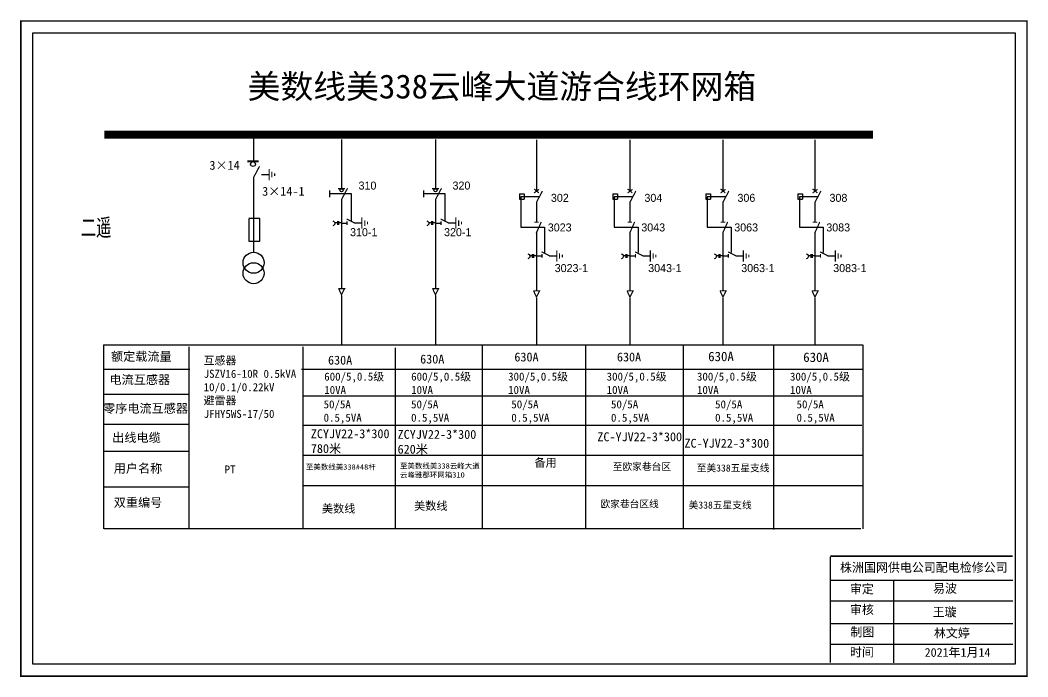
# Model space of a CAD drawing. Extents: x -188 to 220, y -170 to 97.
# Drawn here: x -187.6 to -61.9, y -169.7 to -87.9 of the extents above; entities that cross this region are included whole.
import ezdxf

# ---------------------------------------------------------------- set-up
doc = ezdxf.new("R2010")
doc.units = 0
doc.header["$LTSCALE"] = 0.774411
doc.linetypes.add('ACAD_ISO02W100', pattern=[15, 12, -3])
doc.linetypes.add('CENTER', pattern=[50.8, 31.75, -6.35, 6.35, -6.35])
doc.layers.get('0').update_dxf_attribs({"linetype": 'CONTINUOUS'})
doc.layers.add('2', color=7, linetype='CONTINUOUS')
doc.layers.add('3', color=7, linetype='CONTINUOUS')
doc.styles.add('hztxt_txtstyle_0.00_0_0', font='simkai.ttf')
doc.styles.add('hztxt_txtstyle_1.80_0_0', font='', dxfattribs={"height": 1.8, "bigfont": 'hztxt.shx'})
doc.styles.add('hztxt_txtstyle_2.70_0_0', font='simkai.ttf', dxfattribs={"height": 2.7})
doc.styles.add('字体', font='', dxfattribs={"height": 2.5})
doc.styles.add('宋体', font='', dxfattribs={"width": 0.65})
doc.styles.get('hztxt_txtstyle_1.80_0_0').set_extended_font_data('hztxt')
doc.styles.get('字体').set_extended_font_data('SimSun')
doc.styles.get('宋体').set_extended_font_data('SimSun')

# ---------------------------------------------------------------- blocks, each defined once
blk = doc.blocks.new('JD')
for points in [[(-2, 0.2), (-2, -0.2), (2, 0.2), (2, -0.2)], [(1, -1.2), (1, -0.8), (-1, -1.2), (-1, -0.8)], [(-0.5, -1.8), (-0.5, -2.2), (0.5, -1.8), (0.5, -2.2)]]:
    blk.add_trace(points)

msp = doc.modelspace()

# ---------------------------------------------------------------- linework, layer by layer
at = {"color": 0}
for p, q in [((-158.48, -102.14, 0.01), (-158.48, -105.42, 0.01)), ((-147.5, -102.74, 0.01), (-147.5, -108.85, 0.01)), ((-135.78, -102.74, 0.01), (-135.78, -108.85, 0.01)), ((-123.19, -102.77, 0.01), (-123.19, -109.19, 0.01)), ((-111.54, -102.77, 0.01), (-111.54, -109.19, 0.01)), ((-99.94, -102.77, 0.01), (-99.94, -109.19, 0.01)), ((-88.46, -102.77, 0.01), (-88.46, -109.19, 0.01)), ((-158.47, -107.46, 0.01), (-158.47, -116.78, 0.01)), ((-157.49, -107.09, 0.01), (-156.54, -107.09, 0.01)), ((-147.5, -110.21, 0.01), (-147.5, -121.31, 0.01)), ((-135.78, -110.21, 0.01), (-135.78, -121.31, 0.01)), ((-125.32, -109.54, 0.01), (-124.72, -109.54, 0.01)), ((-125.32, -109.54, 0.01), (-125.32, -110.2, 0.01)), ((-125.32, -110.2, 0.01), (-124.72, -110.2, 0.01)), ((-124.72, -109.54, 0.01), (-124.72, -110.2, 0.01)), ((-123.19, -110.55, 0.01), (-123.19, -113.03, 0.01)), ((-113.67, -109.54, 0.01), (-113.07, -109.54, 0.01)), ((-113.67, -109.54, 0.01), (-113.67, -110.2, 0.01)), ((-113.67, -110.2, 0.01), (-113.07, -110.2, 0.01)), ((-113.07, -109.54, 0.01), (-113.07, -110.2, 0.01)), ((-111.54, -110.55, 0.01), (-111.54, -113.03, 0.01)), ((-102.07, -109.54, 0.01), (-101.47, -109.54, 0.01)), ((-102.07, -109.54, 0.01), (-102.07, -110.2, 0.01)), ((-102.07, -110.2, 0.01), (-101.47, -110.2, 0.01)), ((-101.47, -109.54, 0.01), (-101.47, -110.2, 0.01)), ((-99.94, -110.55, 0.01), (-99.94, -113.03, 0.01)), ((-90.59, -109.54, 0.01), (-89.99, -109.54, 0.01)), ((-90.59, -109.54, 0.01), (-90.59, -110.2, 0.01)), ((-90.59, -110.2, 0.01), (-89.99, -110.2, 0.01)), ((-89.99, -109.54, 0.01), (-89.99, -110.2, 0.01)), ((-88.46, -110.55, 0.01), (-88.46, -113.03, 0.01)), ((-147.5, -113.16, 0.01), (-146.81, -113.16, 0.01)), ((-145.91, -113.14, 0.01), (-144.97, -113.14, 0.01)), ((-135.78, -113.16, 0.01), (-135.09, -113.16, 0.01)), ((-134.19, -113.14, 0.01), (-133.25, -113.14, 0.01)), ((-123.19, -114.26, 0.01), (-123.19, -121.57, 0.01)), ((-111.54, -114.26, 0.01), (-111.54, -121.57, 0.01)), ((-99.94, -114.26, 0.01), (-99.94, -121.57, 0.01)), ((-88.46, -114.26, 0.01), (-88.46, -121.57, 0.01)), ((-123.19, -117.26, 0.01), (-122.5, -117.26, 0.01)), ((-121.6, -117.24, 0.01), (-120.66, -117.24, 0.01)), ((-111.54, -117.26, 0.01), (-110.84, -117.26, 0.01)), ((-109.94, -117.24, 0.01), (-109, -117.24, 0.01)), ((-99.94, -117.26, 0.01), (-99.25, -117.26, 0.01)), ((-98.34, -117.24, 0.01), (-97.4, -117.24, 0.01)), ((-88.46, -117.26, 0.01), (-87.77, -117.26, 0.01)), ((-86.87, -117.24, 0.01), (-85.93, -117.24, 0.01)), ((-166.42, -131.41, 0.01), (-177.13, -131.41, 0.01)), ((-166.47, -134.56, 0.01), (-177.17, -134.56, 0.01)), ((-166.47, -138.28, 0.01), (-177.17, -138.28, 0.01)), ((-166.51, -141.67, 0.01), (-177.21, -141.67, 0.01)), ((-166.47, -146.08, 0.01), (-177.17, -146.08, 0.01))]:
    msp.add_line(p, q, dxfattribs=at)
at = {"color": 0, "linetype": 'ACAD_ISO02W100'}
for p, q in [((-125.13, -109.88, 0.01), (-125.13, -113.69, 0.01)), ((-122.89, -109.88, 0.01), (-125.13, -109.88, 0.01)), ((-113.48, -109.88, 0.01), (-113.48, -113.69, 0.01)), ((-111.24, -109.88, 0.01), (-113.48, -109.88, 0.01)), ((-101.88, -109.88, 0.01), (-101.88, -113.69, 0.01)), ((-99.64, -109.88, 0.01), (-101.88, -109.88, 0.01)), ((-90.4, -109.88, 0.01), (-90.4, -113.69, 0.01)), ((-88.16, -109.88, 0.01), (-90.4, -109.88, 0.01)), ((-125.13, -113.69, 0.01), (-122.18, -113.69, 0.01)), ((-122.18, -113.69, 0.01), (-122.18, -116.83, 0.01)), ((-113.48, -113.69, 0.01), (-110.52, -113.69, 0.01)), ((-110.52, -113.69, 0.01), (-110.52, -116.83, 0.01)), ((-101.88, -113.69, 0.01), (-98.92, -113.69, 0.01)), ((-98.92, -113.69, 0.01), (-98.92, -116.83, 0.01)), ((-90.4, -113.69, 0.01), (-87.45, -113.69, 0.01)), ((-87.45, -113.69, 0.01), (-87.45, -116.83, 0.01))]:
    msp.add_line(p, q, dxfattribs=at)
at = {"color": 0, "linetype": 'CENTER'}
for p, q in [((-147.5, -122.21, 0.01), (-147.5, -128.35, 0.01)), ((-135.78, -122.21, 0.01), (-135.78, -128.35, 0.01)), ((-123.19, -122.55, 0.01), (-123.19, -128.31, 0.01)), ((-111.53, -122.55, 0.01), (-111.53, -128.31, 0.01)), ((-99.93, -122.55, 0.01), (-99.93, -128.31, 0.01)), ((-88.46, -122.55, 0.01), (-88.46, -128.31, 0.01))]:
    msp.add_line(p, q, dxfattribs=at)
at = {"color": 0, "linetype": 'Continuous'}
for p, q in [((-177.19, -128.33, 0.01), (-82.53, -128.33, 0.01)), ((-177.15, -151.28, 0.01), (-177.15, -128.33, 0.01)), ((-166.52, -128.58, 0.01), (-166.52, -151.27, 0.01)), ((-152.31, -128.58, 0.01), (-152.31, -151.27, 0.01)), ((-140.8, -128.73, 0.01), (-140.8, -151.26, 0.01)), ((-129.97, -128.38, 0.01), (-129.97, -151.27, 0.01)), ((-117.08, -128.38, 0.01), (-117.08, -151.27, 0.01)), ((-104.88, -128.39, 0.01), (-104.88, -151.29, 0.01)), ((-93.61, -128.47, 0.01), (-93.61, -151.36, 0.01)), ((-82.47, -128.35, 0.01), (-82.47, -151.29, 0.01)), ((-152.49, -131.4, 0.01), (-82.5, -131.4, 0.01)), ((-152.31, -134.69, 0.01), (-82.47, -134.69, 0.01)), ((-152.31, -138.37, 0.01), (-82.59, -138.37, 0.01)), ((-152.31, -142.1, 0.01), (-82.4, -142.1, 0.01)), ((-152.31, -145.9, 0.01), (-82.5, -145.9, 0.01)), ((-82.74, -151.28, 0.01), (-177.08, -151.28, 0.01)), ((-86.54, -157.68, 0.01), (-63.79, -157.68, 0.01)), ((-78.64, -157.68, 0.01), (-78.64, -168.02, 0.01)), ((-86.54, -160.27, 0.01), (-63.79, -160.27, 0.01)), ((-86.54, -163.1, 0.01), (-63.79, -163.1, 0.01)), ((-86.54, -165.69, 0.01), (-63.79, -165.69, 0.01))]:
    msp.add_line(p, q, dxfattribs=at)
at = {"color": 0, "linetype": 'Continuous', "const_width": 0.182, "elevation": 0.01}
msp.add_lwpolyline([(-187.48, -87.96), (-62, -87.96), (-62, -169.66), (-187.48, -169.66)], close=True, dxfattribs=at)
at = {"color": 0, "linetype": 'Continuous', "elevation": 0.01}
msp.add_lwpolyline([(-186, -89.43), (-63.47, -89.43), (-63.47, -168.18), (-186, -168.18)], close=True, dxfattribs=at)
at = {"color": 0, "elevation": 0.01}
for points, const_width in [([(-177.07, -102.14), (-81.23, -102.14)], 0.998), ([(-159.24, -105.47), (-157.83, -105.47)], 0.238), ([(-158.47, -107.5), (-157.72, -106.08)], 0.15), ([(-147.94, -108.87), (-147.06, -108.87)], 0.15), ([(-147.5, -110.25), (-146.75, -108.83)], 0.15), ([(-136.22, -108.87), (-135.34, -108.87)], 0.15), ([(-135.78, -110.25), (-135.03, -108.83)], 0.15), ([(-123.47, -108.91), (-122.89, -109.4)], 0.15), ([(-123.48, -109.41), (-122.87, -108.96)], 0.15), ([(-123.19, -110.59), (-122.44, -109.17)], 0.15), ([(-111.82, -109.41), (-111.21, -108.96)], 0.15), ([(-111.81, -108.91), (-111.23, -109.4)], 0.15), ([(-111.54, -110.59), (-110.79, -109.17)], 0.15), ([(-100.22, -109.41), (-99.61, -108.96)], 0.15), ([(-100.22, -108.91), (-99.63, -109.4)], 0.15), ([(-99.94, -110.59), (-99.19, -109.17)], 0.15), ([(-88.74, -108.91), (-88.15, -109.4)], 0.15), ([(-88.75, -109.41), (-88.14, -108.96)], 0.15), ([(-88.46, -110.59), (-87.71, -109.17)], 0.15), ([(-146.85, -112.66), (-145.85, -113.16)], 0.15), ([(-146.81, -112.93), (-146.81, -113.39)], 0.15), ([(-135.13, -112.66), (-134.13, -113.16)], 0.15), ([(-135.09, -112.93), (-135.09, -113.39)], 0.15), ([(-123.46, -113.06), (-122.91, -113.06)], 0.15), ([(-123.22, -114.45), (-122.59, -113.03)], 0.15), ([(-111.8, -113.06), (-111.25, -113.06)], 0.15), ([(-111.57, -114.45), (-110.94, -113.03)], 0.15), ([(-100.21, -113.06), (-99.65, -113.06)], 0.15), ([(-99.97, -114.45), (-99.34, -113.03)], 0.15), ([(-88.73, -113.06), (-88.17, -113.06)], 0.15), ([(-88.49, -114.45), (-87.86, -113.03)], 0.15), ([(-122.54, -116.76), (-121.54, -117.26)], 0.15), ([(-110.88, -116.76), (-109.88, -117.26)], 0.15), ([(-99.28, -116.76), (-98.29, -117.26)], 0.15), ([(-87.81, -116.76), (-86.81, -117.26)], 0.15), ([(-122.5, -117.03), (-122.5, -117.49)], 0.15), ([(-110.84, -117.03), (-110.84, -117.49)], 0.15), ([(-99.25, -117.03), (-99.25, -117.49)], 0.15), ([(-87.77, -117.03), (-87.77, -117.49)], 0.15), ([(-147.87, -121.34), (-147.11, -121.34), (-147.5, -122.11), (-147.86, -121.32)], 0.15), ([(-136.15, -121.34), (-135.39, -121.34), (-135.78, -122.11), (-136.14, -121.32)], 0.15), ([(-123.56, -121.62), (-122.8, -121.62), (-123.19, -122.39), (-123.55, -121.6)], 0.15), ([(-111.9, -121.62), (-111.14, -121.62), (-111.53, -122.39), (-111.89, -121.6)], 0.15), ([(-100.31, -121.62), (-99.54, -121.62), (-99.93, -122.39), (-100.3, -121.6)], 0.15), ([(-88.83, -121.62), (-88.07, -121.62), (-88.46, -122.39), (-88.82, -121.6)], 0.15)]:
    msp.add_lwpolyline(points, dxfattribs=dict(at, const_width=const_width))
for points in [[(-149.01, -109.1), (-149.01, -109.93)], [(-137.29, -109.1), (-137.29, -109.93)], [(-159.06, -112.62), (-159.06, -115.42), (-157.68, -115.42), (-157.68, -112.59), (-159.06, -112.59)], [(-148, -112.94), (-148, -113.4)], [(-147.86, -112.94), (-147.86, -113.4)], [(-136.29, -112.94), (-136.29, -113.4)], [(-136.14, -112.94), (-136.14, -113.4)], [(-148, -113.15), (-148.32, -113.15)], [(-147.5, -113.15), (-147.86, -113.15)], [(-136.29, -113.15), (-136.6, -113.15)], [(-135.78, -113.15), (-136.14, -113.15)], [(-123.7, -117.26), (-124.01, -117.26)], [(-123.7, -117.05), (-123.7, -117.5)], [(-123.56, -117.05), (-123.56, -117.5)], [(-123.19, -117.26), (-123.56, -117.26)], [(-112.04, -117.26), (-112.35, -117.26)], [(-112.04, -117.05), (-112.04, -117.5)], [(-111.9, -117.05), (-111.9, -117.5)], [(-111.54, -117.26), (-111.9, -117.26)], [(-100.44, -117.26), (-100.76, -117.26)], [(-100.44, -117.05), (-100.44, -117.5)], [(-100.3, -117.05), (-100.3, -117.5)], [(-99.94, -117.26), (-100.3, -117.26)], [(-88.96, -117.26), (-89.28, -117.26)], [(-88.96, -117.05), (-88.96, -117.5)], [(-88.82, -117.05), (-88.82, -117.5)], [(-88.46, -117.26), (-88.82, -117.26)]]:
    msp.add_lwpolyline(points, dxfattribs=at)
at = {"color": 0, "linetype": 'ACAD_ISO02W100', "elevation": 0.01}
for points in [[(-146.27, -112.92), (-146.27, -109.51), (-149.01, -109.51)], [(-134.55, -112.92), (-134.55, -109.51), (-137.29, -109.51)]]:
    msp.add_lwpolyline(points, dxfattribs=at)
at = {"color": 0, "elevation": 0.01}
for points in [[(-148.59, -112.9, -0.877934), (-148.58, -113.5)], [(-136.87, -112.9, -0.877934), (-136.86, -113.5)], [(-124.28, -117, -0.877934), (-124.27, -117.61)], [(-112.62, -117, -0.877934), (-112.61, -117.61)], [(-101.03, -117, -0.877934), (-101.01, -117.61)], [(-89.55, -117, -0.877934), (-89.54, -117.61)]]:
    msp.add_lwpolyline(points, format="xyb", dxfattribs=at)
at = {"color": 0, "linetype": 'Continuous', "const_width": 0.182, "elevation": 0.01}
msp.add_lwpolyline([(-86.54, -154.78), (-86.55, -167.98)], dxfattribs=at)
at = {"color": 0, "linetype": 'Continuous', "const_width": 0.182}
msp.add_lwpolyline([(-86.54, -154.7), (-63.79, -154.7)], dxfattribs=at)
at = {"color": 0}
for centre, radius in [((-158.53, -105.81, 0.01), 0.305), ((-147.5, -109.08, 0.01), 0.192), ((-135.78, -109.08, 0.01), 0.192)]:
    msp.add_circle(centre, radius, dxfattribs=at)
at = {"layer": '2', "color": 0}
for centre in [(-158.46, -118.11, 0.01), (-158.46, -119.42, 0.01)]:
    msp.add_circle(centre, 1.31, dxfattribs=at)

# ---------------------------------------------------------------- block references
at = {"color": 0, "xscale": 0.3494655254594932, "yscale": 0.3494655254594932, "zscale": 0.3494655254595134, "rotation": 90}
for p in [(-156.53, -107.12, 0.01), (-144.95, -113.17, 0.01), (-133.23, -113.17, 0.01), (-120.65, -117.27, 0.01), (-108.99, -117.27, 0.01), (-97.39, -117.27, 0.01), (-85.91, -117.27, 0.01)]:
    msp.add_blockref('JD', p, dxfattribs=at)

# ---------------------------------------------------------------- texts
at = {"color": 0, "linetype": 'Continuous', "style": 'hztxt_txtstyle_2.70_0_0'}
for s, p in [('3×14', (-163.97, -106.52, 0.01)), ('3×14-1', (-157.39, -109.76, 0.01))]:
    msp.add_text(s, height=1.109, dxfattribs=at).set_placement(p)
at = {"color": 0, "style": 'hztxt_txtstyle_1.80_0_0'}
for s, p in [('310', (-145.37, -108.99, 0.01)), ('320', (-133.65, -108.99, 0.01)), ('302', (-121.38, -110.52, 0.01)), ('304', (-109.72, -110.52, 0.01)), ('306', (-98.12, -110.52, 0.01)), ('308', (-86.64, -110.52, 0.01)), ('310-1', (-146.43, -114.8, 0.01)), ('320-1', (-134.71, -114.8, 0.01)), ('3023', (-121.77, -114.21, 0.01)), ('3043', (-110.11, -114.21, 0.01)), ('3063', (-98.52, -114.21, 0.01)), ('3083', (-87.04, -114.21, 0.01)), ('3023-1', (-120.91, -119.28, 0.01)), ('3043-1', (-109.25, -119.28, 0.01)), ('3063-1', (-97.65, -119.28, 0.01)), ('3083-1', (-86.18, -119.28, 0.01))]:
    msp.add_text(s, height=0.998, dxfattribs=at).set_placement(p)
at = {"color": 7, "linetype": 'Continuous', "true_color": 0xffffff, "attachment_point": 1}
for s, insert, char_height, width, style in [('美数线美338云峰大道游合线环网箱', (-159.2, -94.63, 0.01), 3, 90.5642, '字体'), ('{\\fSimSun|b0|i0|c134|p2;ZCYJV22-3*300\\P780米}', (-151.32, -138.88, 0.01), 1.1094, 17.8852, 'hztxt_txtstyle_2.70_0_0'), ('{\\fSimSun|b0|i0|c134|p2;ZCYJV22-3*300\\P620米}', (-140.5, -138.96), 1.1094, 17.8852, 'hztxt_txtstyle_2.70_0_0'), ('{\\fSimSun|b0|i0|c134|p2;至美数线美338#48杆}', (-151.94, -143.25, 0.01), 0.6656, 10.0352, 'hztxt_txtstyle_2.70_0_0'), ('{\\fSimSun|b0|i0|c134|p2;至美数线美338云峰大道云峰雅郡环网箱310}', (-140.21, -143.12), 0.6656, 10.0352, 'hztxt_txtstyle_2.70_0_0'), ('{\\fSimSun|b0|i0|c134|p2;备用}', (-123.44, -142.53), 1.02, 10.9899, 'hztxt_txtstyle_2.70_0_0'), ('{\\fSimSun|b0|i0|c134|p2;美数线}', (-149.94, -148.26, -0.01), 1.02, 10.9899, 'hztxt_txtstyle_2.70_0_0'), ('{\\fSimSun|b0|i0|c134|p2;美数线}', (-138.45, -147.92), 1.02, 10.9899, 'hztxt_txtstyle_2.70_0_0'), ('株洲国网供电公司配电检修公司', (-85.33, -155.57), 1.0944, 29.9201, '字体'), ('易波', (-73.73, -158.18, 0.01), 1.094, 8.5588, '字体'), ('王璇', (-73.78, -161.12, 0.01), 1.094, 8.5588, '字体'), ('2021年1月14', (-74.77, -166.16, 0.01), 1.094, 16.0081, '字体')]:
    msp.add_mtext(s, dxfattribs=dict(at, insert=insert, char_height=char_height, width=width, style=style))
at = {"color": 0, "linetype": 'Continuous', "attachment_point": 1}
for s, insert, char_height, width, style in [('{\\fSimSun|b0|i0|c134|p2;额定载流量}', (-176.24, -129.24, 0.01), 1.1094, 17.8852, 'hztxt_txtstyle_2.70_0_0'), ('{\\fSimSun|b0|i0|c134|p2;630A}', (-125.94, -129.31, 0.01), 1.1094, 17.8852, 'hztxt_txtstyle_2.70_0_0'), ('{\\fSimSun|b0|i0|c134|p2;630A}', (-113.15, -129.31, 0.01), 1.1094, 17.8852, 'hztxt_txtstyle_2.70_0_0'), ('{\\fSimSun|b0|i0|c134|p2;630A}', (-101.77, -129.21, 0.01), 1.1757, 9.454, 'hztxt_txtstyle_0.00_0_0'), ('{\\fSimSun|b0|i0|c134|p2;630A}', (-89.92, -129.31, 0.01), 1.1757, 9.454, 'hztxt_txtstyle_0.00_0_0'), ('\\A1;{\\fSimSun|b0|i0|c134|p2;互感器\\PJSZV16-10R 0.5kVA\\P10/0.1/0.22kV\\P避雷器\\PJFHY5WS-17/50}', (-164.69, -129.8, 0.01), 0.9985, 18.4113, 'hztxt_txtstyle_2.70_0_0'), ('{\\fSimSun|b0|i0|c134|p2;630A}', (-149.18, -129.7, 0.01), 1.1094, 17.8852, 'hztxt_txtstyle_2.70_0_0'), ('{\\fSimSun|b0|i0|c134|p2;630A}', (-137.69, -129.57, 0.01), 1.1094, 17.8852, 'hztxt_txtstyle_2.70_0_0'), ('\\A1;{\\fSimSun|b0|i0|c134|p2;600/5,0.5级\\P10VA}', (-149.65, -131.81, 0.01), 0.9985, 18.4113, 'hztxt_txtstyle_2.70_0_0'), ('\\A1;{\\fSimSun|b0|i0|c134|p2;600/5,0.5级\\P10VA}', (-138.81, -131.81, 0.01), 0.9985, 18.4113, 'hztxt_txtstyle_2.70_0_0'), ('\\A1;{\\fSimSun|b0|i0|c134|p2;300/5,0.5级\\P10VA}', (-126.72, -131.81, 0.01), 0.9985, 18.4113, 'hztxt_txtstyle_2.70_0_0'), ('\\A1;{\\fSimSun|b0|i0|c134|p2;300/5,0.5级\\P10VA}', (-114.43, -131.81, 0.01), 0.9985, 18.4113, 'hztxt_txtstyle_2.70_0_0'), ('\\A1;{\\fSimSun|b0|i0|c134|p2;300/5,0.5级\\P10VA}', (-103.17, -131.81, 0.01), 0.9985, 18.4113, 'hztxt_txtstyle_2.70_0_0'), ('\\A1;{\\fSimSun|b0|i0|c134|p2;300/5,0.5级\\P10VA}', (-91.57, -131.81, 0.01), 0.9985, 18.4113, 'hztxt_txtstyle_2.70_0_0'), ('{\\fSimSun|b0|i0|c134|p2;电流互感器}', (-176.44, -132.13, 0.01), 1.1094, 17.8852, 'hztxt_txtstyle_2.70_0_0'), ('{\\fSimSun|b0|i0|c134|p2;零序电流互感器}', (-177.23, -135.71, 0.01), 1.1094, 17.8852, 'hztxt_txtstyle_2.70_0_0'), ('{\\fSimSun|b0|i0|c134|p2;50/5A\\P0.5,5VA}', (-149.73, -135.27, 0.01), 0.9985, 17.8852, 'hztxt_txtstyle_2.70_0_0'), ('{\\fSimSun|b0|i0|c134|p2;50/5A\\P0.5,5VA}', (-138.82, -135.27, 0.01), 0.9985, 17.8852, 'hztxt_txtstyle_2.70_0_0'), ('{\\fSimSun|b0|i0|c134|p2;50/5A\\P0.5,5VA}', (-126.32, -135.27, 0.01), 0.9985, 17.8852, 'hztxt_txtstyle_2.70_0_0'), ('{\\fSimSun|b0|i0|c134|p2;50/5A\\P0.5,5VA}', (-113.89, -135.27, 0.01), 0.9985, 17.8852, 'hztxt_txtstyle_2.70_0_0'), ('{\\fSimSun|b0|i0|c134|p2;50/5A\\P0.5,5VA}', (-100.91, -135.27, 0.01), 0.9985, 17.8852, 'hztxt_txtstyle_2.70_0_0'), ('{\\fSimSun|b0|i0|c134|p2;50/5A\\P0.5,5VA}', (-90.75, -135.27, 0.01), 0.9985, 17.8852, 'hztxt_txtstyle_2.70_0_0'), ('{\\fSimSun|b0|i0|c134|p2;出线电缆}', (-176.09, -139.35, 0.01), 1.1094, 17.8852, 'hztxt_txtstyle_2.70_0_0'), ('{\\fSimSun|b0|i0|c134|p2;ZC-YJV22-3*300}', (-115.59, -139.26), 1.1094, 17.8852, 'hztxt_txtstyle_2.70_0_0'), ('{\\fSimSun|b0|i0|c134|p2;ZC-YJV22-3*300}', (-104.73, -140.07), 1.1094, 17.8852, 'hztxt_txtstyle_2.70_0_0'), ('{\\fSimSun|b0|i0|c134|p2;用户名称}', (-175.9, -143.19, 0.01), 1.1094, 17.8852, 'hztxt_txtstyle_2.70_0_0'), ('{\\fSimSun|b0|i0|c134|p2;至欧家巷台区}', (-113.67, -143.09), 0.8875, 10.9222, 'hztxt_txtstyle_2.70_0_0'), ('{\\fSimSun|b0|i0|c134|p2;至美338五星支线}', (-103.2, -143.26), 0.8875, 10.9222, 'hztxt_txtstyle_2.70_0_0'), ('{\\fSimSun|b0|i0|c134|p2;PT}', (-162.08, -143.39, 0.01), 1.0024, 7.7986, 'hztxt_txtstyle_0.00_0_0'), ('{\\fSimSun|b0|i0|c134|p2;双重编号}', (-175.9, -147.45, 0.01), 1.1094, 17.8852, 'hztxt_txtstyle_2.70_0_0'), ('{\\fSimSun|b0|i0|c134|p2;欧家巷台区线}', (-115.2, -147.74), 0.8875, 10.9222, 'hztxt_txtstyle_2.70_0_0'), ('{\\fSimSun|b0|i0|c134|p2;美338五星支线}', (-104.21, -147.88), 0.8875, 10.9222, 'hztxt_txtstyle_2.70_0_0'), ('\\f\uffbfﾬￌﾣﾤ_GB2312|b0|i0|c134|p49;审定', (-84.1, -158.25, 0.01), 1.0944, 8.5588, '字体'), ('\\f\uffbfﾬￌﾣﾤ_GB2312|b0|i0|c134|p49;审核', (-84.1, -160.83, 0.01), 1.0944, 8.5588, '字体'), ('\\f\uffbfﾬￌﾣﾤ_GB2312|b0|i0|c134|p49;制图', (-84.04, -163.61, 0.01), 1.0944, 8.5588, '字体'), ('林文婷', (-73.62, -163.75, 0.01), 1.094, 8.5588, '字体'), ('\\f\uffbfﾬￌﾣﾤ_GB2312|b0|i0|c134|p49;时间', (-84.1, -166.12, 0.01), 1.0944, 8.5588, '字体')]:
    msp.add_mtext(s, dxfattribs=dict(at, insert=insert, char_height=char_height, width=width, style=style))
at = {"layer": '3', "color": 0, "style": '宋体', "width": 0.65}
msp.add_text('二遥', height=2.143, dxfattribs=at).set_placement((-180, -114.78, -0.01))

doc.saveas('drawing.dxf')
